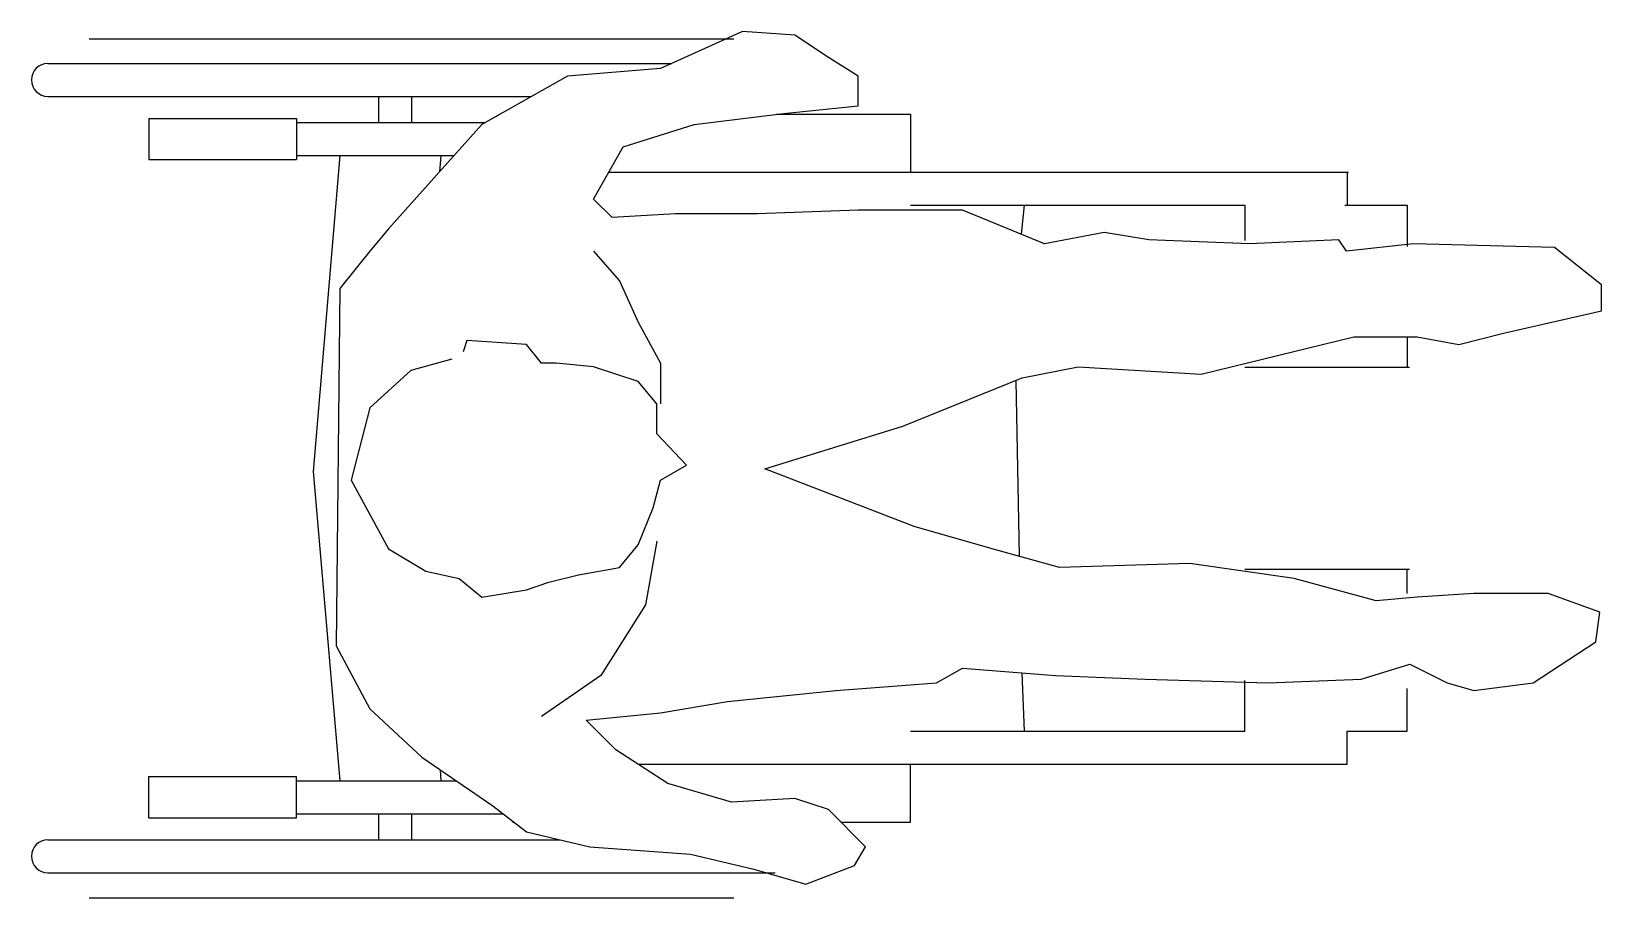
# Model space of a CAD drawing. Header units: millimetres. Extents: x -1440.61 to -1439.42, y 1867.64 to 1868.3.
import ezdxf

# ---------------------------------------------------------------- set-up
doc = ezdxf.new("R2010")
doc.units = ezdxf.units.MM
doc.header["$LTSCALE"] = 10
doc.layers.add('Humanos', color=2, linetype='Continuous')

msp = doc.modelspace()

# ---------------------------------------------------------------- linework, layer by layer
at = {"layer": 'Humanos'}
for p, q in [((-1440.565, 1868.2933), (-1440.0775, 1868.2933)), ((-1440.5963, 1868.2746), (-1440.1243, 1868.2746)), ((-1440.5963, 1868.2496), (-1440.2307, 1868.2496)), ((-1440.3463, 1868.2496), (-1440.3463, 1868.2299)), ((-1440.3213, 1868.2496), (-1440.3213, 1868.2299)), ((-1440.52, 1868.233), (-1440.4083, 1868.233)), ((-1440.52, 1868.233), (-1440.52, 1868.2018)), ((-1440.4083, 1868.233), (-1440.4083, 1868.2018)), ((-1440.4083, 1868.2299), (-1440.2655, 1868.2299)), ((-1440.0453, 1868.2362), (-1439.9438, 1868.2362)), ((-1439.9438, 1868.2362), (-1439.9438, 1868.1924)), ((-1440.52, 1868.2018), (-1440.4083, 1868.2018)), ((-1440.4083, 1868.2049), (-1440.2892, 1868.2049)), ((-1440.3756, 1868.2049), (-1440.3958, 1867.9657)), ((-1440.299, 1868.2049), (-1440.3001, 1868.1927)), ((-1440.172, 1868.1924), (-1439.9438, 1868.1924)), ((-1439.9438, 1868.1924), (-1439.6125, 1868.1924)), ((-1439.6135, 1868.1924), (-1439.6135, 1868.1674)), ((-1439.9438, 1868.1674), (-1439.6911, 1868.1674)), ((-1439.8579, 1868.1674), (-1439.8601, 1868.1453)), ((-1439.6911, 1868.1674), (-1439.6911, 1868.1406)), ((-1439.6154, 1868.1674), (-1439.5682, 1868.1674)), ((-1439.5682, 1868.1674), (-1439.5682, 1868.136)), ((-1439.5682, 1868.0679), (-1439.5682, 1868.0448)), ((-1439.8642, 1868.0347), (-1439.8642, 1868.0346)), ((-1439.6911, 1868.0448), (-1439.5664, 1868.0448)), ((-1439.8642, 1868.0346), (-1439.8618, 1867.9017)), ((-1440.3958, 1867.9657), (-1440.3756, 1867.7318)), ((-1439.6911, 1867.8919), (-1439.5664, 1867.8919)), ((-1439.5682, 1867.8735), (-1439.5682, 1867.8919)), ((-1439.8597, 1867.8135), (-1439.8579, 1867.7693)), ((-1439.6911, 1867.7693), (-1439.6911, 1867.8076)), ((-1439.5682, 1867.7693), (-1439.5682, 1867.8017)), ((-1439.9438, 1867.7693), (-1439.6911, 1867.7693)), ((-1439.6135, 1867.7443), (-1439.6135, 1867.7693)), ((-1439.6135, 1867.7693), (-1439.5682, 1867.7693)), ((-1440.2997, 1867.7401), (-1440.299, 1867.7318)), ((-1440.1499, 1867.7443), (-1439.9438, 1867.7443)), ((-1439.9438, 1867.7443), (-1439.6135, 1867.7443)), ((-1439.9438, 1867.7005), (-1439.9438, 1867.7443)), ((-1440.52, 1867.7036), (-1440.52, 1867.7349)), ((-1440.52, 1867.7349), (-1440.4083, 1867.7349)), ((-1440.4083, 1867.7036), (-1440.4083, 1867.7349)), ((-1440.4083, 1867.7318), (-1440.2875, 1867.7318)), ((-1440.52, 1867.7036), (-1440.4083, 1867.7036)), ((-1440.4083, 1867.7068), (-1440.252, 1867.7068)), ((-1440.3463, 1867.7068), (-1440.3463, 1867.6871)), ((-1440.3213, 1867.7068), (-1440.3213, 1867.6871)), ((-1440.2447, 1867.7005), (-1440.2447, 1867.701)), ((-1440.2447, 1867.7005), (-1440.244, 1867.7005)), ((-1439.9966, 1867.7005), (-1439.9438, 1867.7005)), ((-1440.5963, 1867.6871), (-1440.209, 1867.6871)), ((-1440.5963, 1867.6621), (-1440.0463, 1867.6621)), ((-1440.565, 1867.6433), (-1440.0775, 1867.6433))]:
    msp.add_line(p, q, dxfattribs=at)
msp.add_lwpolyline([(-1440.3754, 1868.1043), (-1440.3782, 1867.834), (-1440.3528, 1867.7861), (-1440.3134, 1867.7495), (-1440.2598, 1867.7128), (-1440.2344, 1867.6931), (-1440.1865, 1867.6818), (-1440.1104, 1867.6761), (-1440.0624, 1867.6649), (-1440.023, 1867.6536), (-1439.9863, 1867.6677), (-1439.9778, 1867.6818), (-1440.006, 1867.71), (-1440.0314, 1867.7184), (-1440.0793, 1867.7156), (-1440.1273, 1867.7297), (-1440.1667, 1867.7551), (-1440.1893, 1867.7776), (-1440.1329, 1867.7833), (-1440.0822, 1867.7917), (-1440.0004, 1867.8002), (-1439.9243, 1867.8058), (-1439.9045, 1867.8171), (-1439.8341, 1867.8115), (-1439.7664, 1867.8087), (-1439.6733, 1867.8058), (-1439.6029, 1867.8087), (-1439.5662, 1867.8199), (-1439.538, 1867.8058), (-1439.5179, 1867.8002), (-1439.4728, 1867.8058), (-1439.4255, 1867.8369), (-1439.4226, 1867.8594), (-1439.4615, 1867.8735), (-1439.5179, 1867.8735), (-1439.5606, 1867.8707), (-1439.5916, 1867.8679), (-1439.6536, 1867.8848), (-1439.7326, 1867.8961), (-1439.8312, 1867.8932), (-1439.882, 1867.9073), (-1439.9412, 1867.9243), (-1440.054, 1867.9678), (-1439.9497, 1868), (-1439.8594, 1868.0367), (-1439.8171, 1868.0451), (-1439.7241, 1868.0395), (-1439.6085, 1868.0677), (-1439.5606, 1868.0677), (-1439.5292, 1868.062), (-1439.4954, 1868.0705), (-1439.4212, 1868.0874), (-1439.4212, 1868.1071), (-1439.4569, 1868.1353), (-1439.5634, 1868.1382), (-1439.6141, 1868.1325), (-1439.6198, 1868.141), (-1439.6874, 1868.1382), (-1439.7636, 1868.141), (-1439.7974, 1868.1466), (-1439.8425, 1868.1382), (-1439.9045, 1868.1635), (-1439.9835, 1868.1635), (-1440.0596, 1868.1607), (-1440.1216, 1868.1607), (-1440.1696, 1868.1579), (-1440.1837, 1868.172), (-1440.1611, 1868.2115), (-1440.1075, 1868.2284), (-1440.0399, 1868.2368), (-1439.9835, 1868.2425), (-1439.9835, 1868.265), (-1440.006, 1868.2791), (-1440.0314, 1868.296), (-1440.0709, 1868.2989), (-1440.1329, 1868.2707), (-1440.2034, 1868.265), (-1440.2682, 1868.2284), (-1440.3387, 1868.1494), (-1440.3528, 1868.1325)], close=True, dxfattribs=at)
for points in [[(-1440.1837, 1868.1325), (-1440.1639, 1868.11), (-1440.1498, 1868.0789), (-1440.1329, 1868.0479), (-1440.1329, 1868.0169)], [(-1440.2908, 1868.0508), (-1440.3218, 1868.0423), (-1440.3528, 1868.0141), (-1440.3669, 1867.9593), (-1440.3387, 1867.9073), (-1440.3105, 1867.8904), (-1440.2852, 1867.8848), (-1440.2682, 1867.8707), (-1440.2344, 1867.8763), (-1440.2175, 1867.882), (-1440.1949, 1867.8876), (-1440.1639, 1867.8932), (-1440.1498, 1867.9102), (-1440.1386, 1867.9384), (-1440.1329, 1867.9593), (-1440.1132, 1867.9706), (-1440.1357, 1867.9944), (-1440.1357, 1868.0169), (-1440.1498, 1868.0338), (-1440.1837, 1868.0451), (-1440.2119, 1868.0479), (-1440.2231, 1868.0479), (-1440.2344, 1868.062), (-1440.2795, 1868.0649), (-1440.2823, 1868.0564)], [(-1440.1357, 1867.913), (-1440.1442, 1867.865), (-1440.178, 1867.8115), (-1440.2231, 1867.7805)]]:
    msp.add_lwpolyline(points, dxfattribs=at)
for centre in [(-1440.5963, 1868.2621), (-1440.5963, 1867.6746)]:
    msp.add_arc(centre, 0.0125, 90, 270, dxfattribs=at)

doc.saveas('drawing.dxf')
